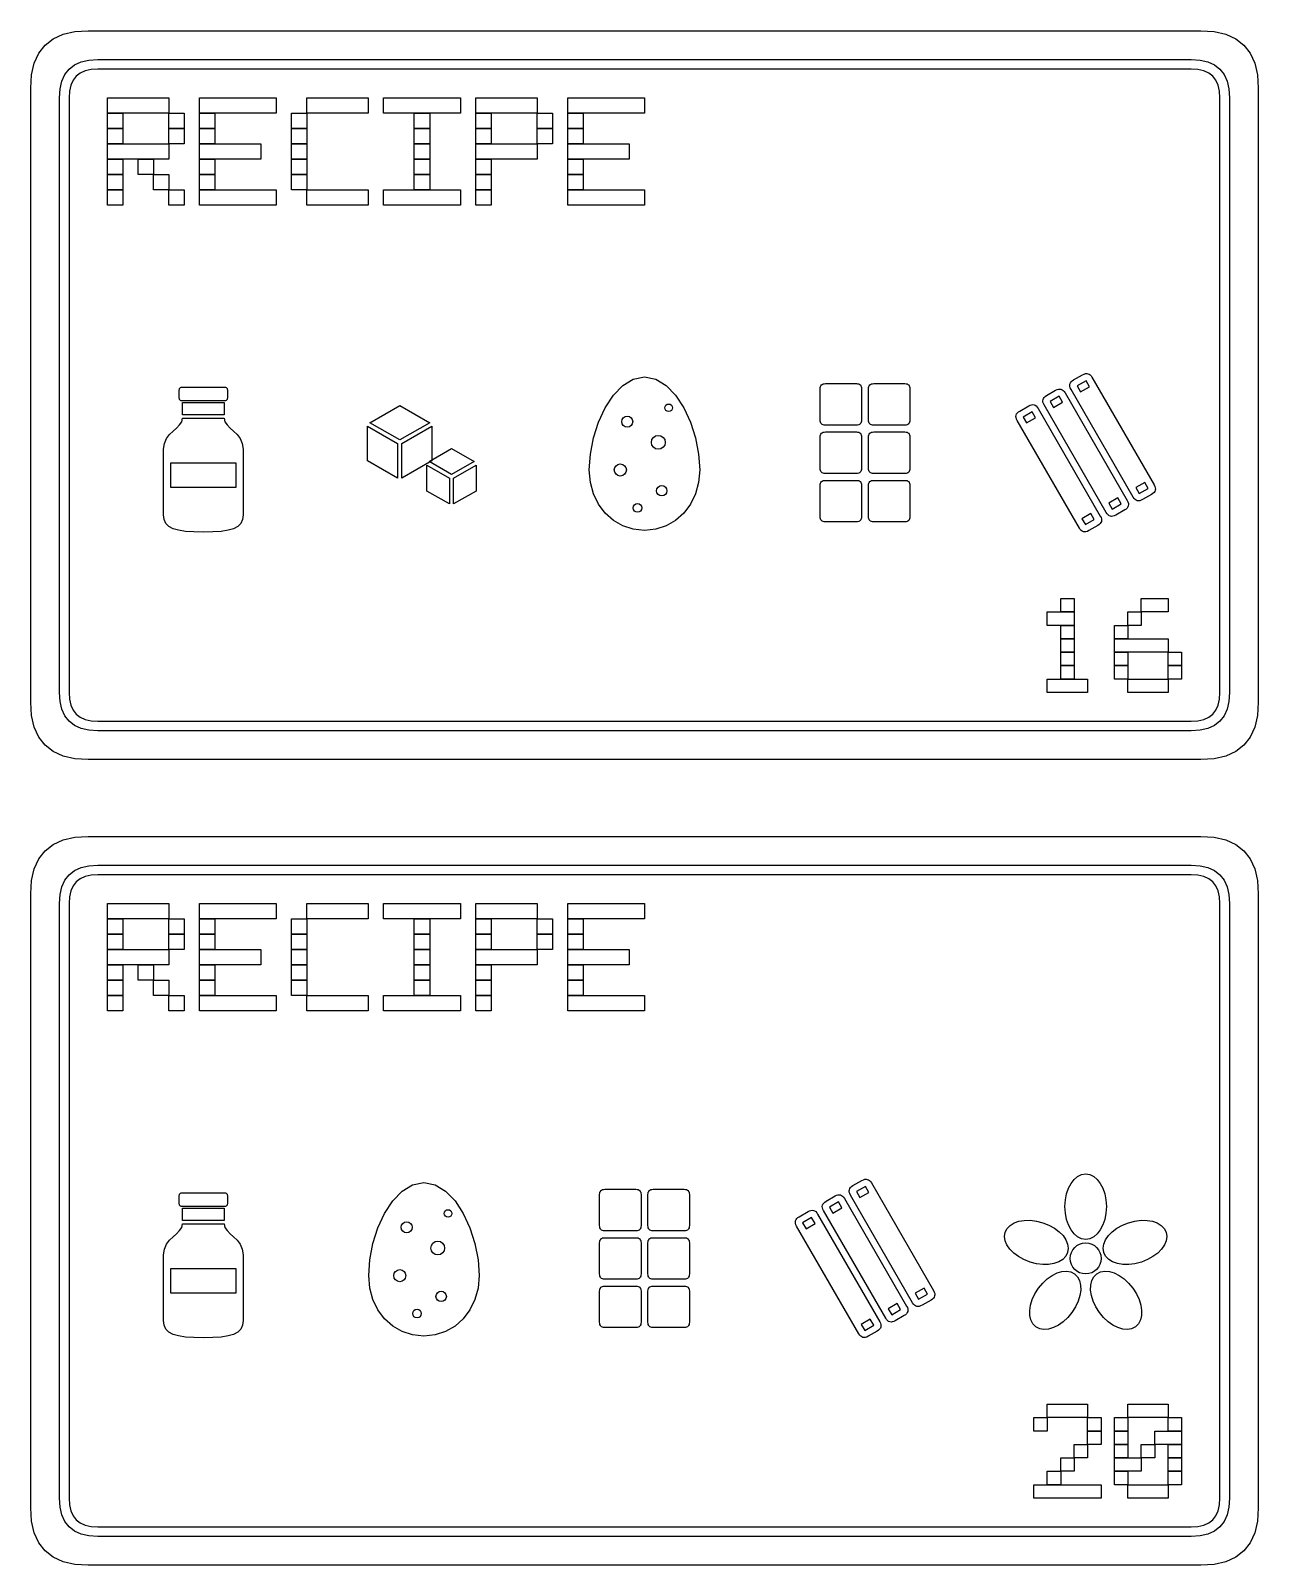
# Model space of a CAD drawing. Extents: x 4 to 272, y 4 to 252.
# Drawn here: x 208 to 272, y 46 to 126 of the extents above; entities that cross this region are included whole.
import ezdxf

# ---------------------------------------------------------------- set-up
doc = ezdxf.new("R2010")
doc.units = 0
doc.layers.add('CUT', color=1, linetype='CONTINUOUS')
doc.layers.add('RASTER', color=7, linetype='CONTINUOUS')

msp = doc.modelspace()

# ---------------------------------------------------------------- linework, layer by layer
at = {"layer": 'CUT'}
for points in [[(208, 123), (208.047, 123.703), (208.188, 124.313), (208.422, 124.828), (208.75, 125.25), (209.172, 125.578), (209.688, 125.813), (210.297, 125.953), (211, 126), (269, 126), (269.703, 125.953), (270.313, 125.813), (270.828, 125.578), (271.25, 125.25), (271.578, 124.828), (271.813, 124.313), (271.953, 123.703), (272, 123), (272, 91), (271.953, 90.297), (271.813, 89.688), (271.578, 89.172), (271.25, 88.75), (270.828, 88.422), (270.313, 88.188), (269.703, 88.047), (269, 88), (211, 88), (210.297, 88.047), (209.688, 88.188), (209.172, 88.422), (208.75, 88.75), (208.422, 89.172), (208.188, 89.688), (208.047, 90.297), (208, 91)], [(208, 81), (208.047, 81.703), (208.188, 82.313), (208.422, 82.828), (208.75, 83.25), (209.172, 83.578), (209.688, 83.813), (210.297, 83.953), (211, 84), (269, 84), (269.703, 83.953), (270.313, 83.813), (270.828, 83.578), (271.25, 83.25), (271.578, 82.828), (271.813, 82.313), (271.953, 81.703), (272, 81), (272, 49), (271.953, 48.297), (271.813, 47.688), (271.578, 47.172), (271.25, 46.75), (270.828, 46.422), (270.313, 46.188), (269.703, 46.047), (269, 46), (211, 46), (210.297, 46.047), (209.688, 46.188), (209.172, 46.422), (208.75, 46.75), (208.422, 47.172), (208.188, 47.688), (208.047, 48.297), (208, 49)]]:
    msp.add_lwpolyline(points, close=True, dxfattribs=at)
at = {"layer": 'RASTER'}
for points in [[(209.5, 122.5), (209.531, 122.969), (209.625, 123.375), (209.781, 123.719), (210, 124), (210.281, 124.219), (210.625, 124.375), (211.031, 124.469), (211.5, 124.5), (268.5, 124.5), (268.969, 124.469), (269.375, 124.375), (269.719, 124.219), (270, 124), (270.219, 123.719), (270.375, 123.375), (270.469, 122.969), (270.5, 122.5), (270.5, 91.5), (270.469, 91.031), (270.375, 90.625), (270.219, 90.281), (270, 90), (269.719, 89.781), (269.375, 89.625), (268.969, 89.531), (268.5, 89.5), (211.5, 89.5), (211.031, 89.531), (210.625, 89.625), (210.281, 89.781), (210, 90), (209.781, 90.281), (209.625, 90.625), (209.531, 91.031), (209.5, 91.5)], [(210, 122.5), (210, 91.5), (210.023, 91.148), (210.094, 90.844), (210.211, 90.586), (210.375, 90.375), (210.586, 90.211), (210.844, 90.094), (211.148, 90.023), (211.5, 90), (268.5, 90), (268.852, 90.023), (269.156, 90.094), (269.414, 90.211), (269.625, 90.375), (269.789, 90.586), (269.906, 90.844), (269.977, 91.148), (270, 91.5), (270, 122.5), (269.977, 122.852), (269.906, 123.156), (269.789, 123.414), (269.625, 123.625), (269.414, 123.789), (269.156, 123.906), (268.852, 123.977), (268.5, 124), (211.5, 124), (211.148, 123.977), (210.844, 123.906), (210.586, 123.789), (210.375, 123.625), (210.211, 123.414), (210.094, 123.156), (210.023, 122.852), (210, 122.5)], [(212, 122.5), (215.2, 122.5), (215.2, 121.7), (212, 121.7)], [(216.8, 122.5), (220.8, 122.5), (220.8, 121.7), (216.8, 121.7)], [(222.4, 122.5), (225.6, 122.5), (225.6, 121.7), (222.4, 121.7)], [(226.4, 122.5), (230.4, 122.5), (230.4, 121.7), (226.4, 121.7)], [(231.2, 122.5), (234.4, 122.5), (234.4, 121.7), (231.2, 121.7)], [(236, 122.5), (240, 122.5), (240, 121.7), (236, 121.7)], [(212, 121.7), (212.8, 121.7), (212.8, 120.9), (212, 120.9)], [(215.2, 121.7), (216, 121.7), (216, 120.9), (215.2, 120.9)], [(216.8, 121.7), (217.6, 121.7), (217.6, 120.9), (216.8, 120.9)], [(221.6, 121.7), (222.4, 121.7), (222.4, 120.9), (221.6, 120.9)], [(228, 121.7), (228.8, 121.7), (228.8, 120.9), (228, 120.9)], [(231.2, 121.7), (232, 121.7), (232, 120.9), (231.2, 120.9)], [(234.4, 121.7), (235.2, 121.7), (235.2, 120.9), (234.4, 120.9)], [(236, 121.7), (236.8, 121.7), (236.8, 120.9), (236, 120.9)], [(212, 120.9), (212.8, 120.9), (212.8, 120.1), (212, 120.1)], [(215.2, 120.9), (216, 120.9), (216, 120.1), (215.2, 120.1)], [(216.8, 120.9), (217.6, 120.9), (217.6, 120.1), (216.8, 120.1)], [(221.6, 120.9), (222.4, 120.9), (222.4, 120.1), (221.6, 120.1)], [(228, 120.9), (228.8, 120.9), (228.8, 120.1), (228, 120.1)], [(231.2, 120.9), (232, 120.9), (232, 120.1), (231.2, 120.1)], [(234.4, 120.9), (235.2, 120.9), (235.2, 120.1), (234.4, 120.1)], [(236, 120.9), (236.8, 120.9), (236.8, 120.1), (236, 120.1)], [(212, 120.1), (215.2, 120.1), (215.2, 119.3), (212, 119.3)], [(216.8, 120.1), (220, 120.1), (220, 119.3), (216.8, 119.3)], [(221.6, 120.1), (222.4, 120.1), (222.4, 119.3), (221.6, 119.3)], [(228, 120.1), (228.8, 120.1), (228.8, 119.3), (228, 119.3)], [(231.2, 120.1), (234.4, 120.1), (234.4, 119.3), (231.2, 119.3)], [(236, 120.1), (239.2, 120.1), (239.2, 119.3), (236, 119.3)], [(212, 119.3), (212.8, 119.3), (212.8, 118.5), (212, 118.5)], [(213.6, 119.3), (214.4, 119.3), (214.4, 118.5), (213.6, 118.5)], [(216.8, 119.3), (217.6, 119.3), (217.6, 118.5), (216.8, 118.5)], [(221.6, 119.3), (222.4, 119.3), (222.4, 118.5), (221.6, 118.5)], [(228, 119.3), (228.8, 119.3), (228.8, 118.5), (228, 118.5)], [(231.2, 119.3), (232, 119.3), (232, 118.5), (231.2, 118.5)], [(236, 119.3), (236.8, 119.3), (236.8, 118.5), (236, 118.5)], [(212, 118.5), (212.8, 118.5), (212.8, 117.7), (212, 117.7)], [(214.4, 118.5), (215.2, 118.5), (215.2, 117.7), (214.4, 117.7)], [(216.8, 118.5), (217.6, 118.5), (217.6, 117.7), (216.8, 117.7)], [(221.6, 118.5), (222.4, 118.5), (222.4, 117.7), (221.6, 117.7)], [(228, 118.5), (228.8, 118.5), (228.8, 117.7), (228, 117.7)], [(231.2, 118.5), (232, 118.5), (232, 117.7), (231.2, 117.7)], [(236, 118.5), (236.8, 118.5), (236.8, 117.7), (236, 117.7)], [(212, 117.7), (212.8, 117.7), (212.8, 116.9), (212, 116.9)], [(215.2, 117.7), (216, 117.7), (216, 116.9), (215.2, 116.9)], [(216.8, 117.7), (220.8, 117.7), (220.8, 116.9), (216.8, 116.9)], [(222.4, 117.7), (225.6, 117.7), (225.6, 116.9), (222.4, 116.9)], [(226.4, 117.7), (230.4, 117.7), (230.4, 116.9), (226.4, 116.9)], [(231.2, 117.7), (232, 117.7), (232, 116.9), (231.2, 116.9)], [(236, 117.7), (240, 117.7), (240, 116.9), (236, 116.9)], [(262.237, 107.301), (262.2, 107.377), (262.178, 107.449), (262.172, 107.516), (262.18, 107.58), (262.204, 107.639), (262.244, 107.694), (262.299, 107.746), (262.369, 107.793), (262.837, 108.063), (262.913, 108.1), (262.984, 108.122), (263.052, 108.129), (263.116, 108.12), (263.175, 108.096), (263.23, 108.056), (263.281, 108.001), (263.329, 107.931), (266.569, 102.319), (266.606, 102.243), (266.628, 102.171), (266.634, 102.104), (266.626, 102.04), (266.601, 101.981), (266.562, 101.926), (266.507, 101.874), (266.437, 101.827), (265.969, 101.557), (265.893, 101.52), (265.821, 101.498), (265.754, 101.491), (265.69, 101.5), (265.631, 101.524), (265.576, 101.564), (265.524, 101.619), (265.477, 101.689)], [(215.74, 107.24), (215.743, 107.282), (215.751, 107.319), (215.765, 107.35), (215.785, 107.375), (215.81, 107.395), (215.841, 107.409), (215.878, 107.417), (215.92, 107.42), (218.08, 107.42), (218.122, 107.417), (218.159, 107.409), (218.19, 107.395), (218.215, 107.375), (218.235, 107.35), (218.249, 107.319), (218.257, 107.282), (218.26, 107.24), (218.26, 106.88), (218.257, 106.838), (218.249, 106.801), (218.235, 106.77), (218.215, 106.745), (218.19, 106.725), (218.159, 106.711), (218.122, 106.703), (218.08, 106.7), (215.92, 106.7), (215.878, 106.703), (215.841, 106.711), (215.81, 106.725), (215.785, 106.745), (215.765, 106.77), (215.751, 106.801), (215.743, 106.838), (215.74, 106.88)], [(240, 107.96), (240.589, 107.84), (241.133, 107.504), (241.623, 106.992), (242.048, 106.34), (242.396, 105.587), (242.658, 104.771), (242.823, 103.929), (242.88, 103.1), (242.823, 102.448), (242.658, 101.848), (242.396, 101.312), (242.048, 100.85), (241.623, 100.472), (241.133, 100.189), (240.589, 100.012), (240, 99.95), (239.411, 100.012), (238.867, 100.189), (238.377, 100.472), (237.953, 100.85), (237.604, 101.312), (237.342, 101.848), (237.177, 102.448), (237.12, 103.1), (237.177, 103.929), (237.342, 104.771), (237.604, 105.587), (237.953, 106.34), (238.377, 106.992), (238.867, 107.504), (239.411, 107.84), (240, 107.96)], [(249.16, 107.33), (249.164, 107.393), (249.177, 107.448), (249.198, 107.495), (249.228, 107.532), (249.265, 107.562), (249.312, 107.583), (249.367, 107.596), (249.43, 107.6), (251.05, 107.6), (251.113, 107.596), (251.168, 107.583), (251.215, 107.562), (251.253, 107.532), (251.282, 107.495), (251.303, 107.448), (251.316, 107.393), (251.32, 107.33), (251.32, 105.71), (251.316, 105.647), (251.303, 105.592), (251.282, 105.545), (251.252, 105.508), (251.215, 105.478), (251.168, 105.457), (251.113, 105.444), (251.05, 105.44), (249.43, 105.44), (249.367, 105.444), (249.312, 105.457), (249.265, 105.478), (249.228, 105.508), (249.198, 105.545), (249.177, 105.592), (249.164, 105.647), (249.16, 105.71)], [(251.68, 107.33), (251.684, 107.393), (251.697, 107.448), (251.718, 107.495), (251.748, 107.532), (251.785, 107.562), (251.832, 107.583), (251.887, 107.596), (251.95, 107.6), (253.57, 107.6), (253.633, 107.596), (253.688, 107.583), (253.735, 107.562), (253.772, 107.532), (253.802, 107.495), (253.823, 107.448), (253.836, 107.393), (253.84, 107.33), (253.84, 105.71), (253.836, 105.647), (253.823, 105.592), (253.802, 105.545), (253.773, 105.508), (253.735, 105.478), (253.688, 105.457), (253.633, 105.444), (253.57, 105.44), (251.95, 105.44), (251.887, 105.444), (251.832, 105.457), (251.785, 105.478), (251.748, 105.508), (251.718, 105.545), (251.697, 105.592), (251.684, 105.647), (251.68, 105.71)], [(260.834, 106.491), (260.797, 106.567), (260.775, 106.639), (260.769, 106.706), (260.777, 106.77), (260.802, 106.829), (260.841, 106.884), (260.896, 106.936), (260.966, 106.983), (261.434, 107.253), (261.51, 107.29), (261.581, 107.312), (261.649, 107.319), (261.713, 107.31), (261.772, 107.286), (261.827, 107.246), (261.879, 107.191), (261.926, 107.121), (265.166, 101.509), (265.203, 101.433), (265.225, 101.361), (265.231, 101.294), (265.223, 101.23), (265.198, 101.171), (265.159, 101.116), (265.104, 101.064), (265.034, 101.017), (264.566, 100.747), (264.49, 100.71), (264.419, 100.688), (264.351, 100.681), (264.287, 100.69), (264.228, 100.714), (264.173, 100.754), (264.121, 100.809), (264.074, 100.879)], [(262.549, 107.481), (262.729, 107.169), (263.197, 107.439), (263.017, 107.751), (262.549, 107.481)], [(215.92, 106.61), (218.08, 106.61), (218.08, 105.98), (215.92, 105.98)], [(227.24, 106.466), (228.806, 105.566), (227.24, 104.666), (225.674, 105.566)], [(259.431, 105.681), (259.394, 105.757), (259.372, 105.829), (259.366, 105.896), (259.374, 105.96), (259.399, 106.019), (259.438, 106.074), (259.493, 106.126), (259.563, 106.173), (260.031, 106.443), (260.107, 106.48), (260.179, 106.502), (260.246, 106.509), (260.31, 106.5), (260.369, 106.476), (260.424, 106.436), (260.476, 106.381), (260.523, 106.311), (263.763, 100.699), (263.8, 100.623), (263.822, 100.551), (263.828, 100.484), (263.82, 100.42), (263.796, 100.361), (263.756, 100.306), (263.701, 100.254), (263.631, 100.207), (263.163, 99.937), (263.087, 99.9), (263.016, 99.878), (262.948, 99.871), (262.884, 99.88), (262.825, 99.904), (262.77, 99.944), (262.719, 99.999), (262.671, 100.069)], [(261.146, 106.671), (261.326, 106.359), (261.794, 106.629), (261.614, 106.941), (261.146, 106.671)], [(215.92, 105.8), (218.08, 105.8), (218.123, 105.612), (218.235, 105.446), (218.393, 105.287), (218.575, 105.125), (218.757, 104.946), (218.915, 104.737), (219.027, 104.486), (219.07, 104.18), (219.07, 100.76), (219.04, 100.515), (218.949, 100.316), (218.795, 100.159), (218.575, 100.04), (218.288, 99.955), (217.931, 99.899), (217.502, 99.869), (217, 99.86), (216.498, 99.869), (216.069, 99.899), (215.712, 99.955), (215.425, 100.04), (215.205, 100.159), (215.051, 100.316), (214.96, 100.515), (214.93, 100.76), (214.93, 104.18), (214.973, 104.486), (215.085, 104.737), (215.243, 104.946), (215.425, 105.125), (215.607, 105.287), (215.765, 105.446), (215.877, 105.612), (215.92, 105.8)], [(259.743, 105.861), (259.923, 105.549), (260.391, 105.819), (260.211, 106.131), (259.743, 105.861)], [(225.564, 105.377), (227.13, 104.477), (227.13, 102.677), (225.564, 103.577)], [(227.35, 104.477), (228.916, 105.377), (228.916, 103.577), (227.35, 102.677)], [(249.16, 104.81), (249.164, 104.873), (249.177, 104.928), (249.198, 104.975), (249.228, 105.012), (249.265, 105.042), (249.312, 105.063), (249.367, 105.076), (249.43, 105.08), (251.05, 105.08), (251.113, 105.076), (251.168, 105.063), (251.215, 105.042), (251.253, 105.012), (251.282, 104.975), (251.303, 104.928), (251.316, 104.873), (251.32, 104.81), (251.32, 103.19), (251.316, 103.127), (251.303, 103.072), (251.282, 103.025), (251.252, 102.988), (251.215, 102.958), (251.168, 102.937), (251.113, 102.924), (251.05, 102.92), (249.43, 102.92), (249.367, 102.924), (249.312, 102.937), (249.265, 102.958), (249.228, 102.988), (249.198, 103.025), (249.177, 103.072), (249.164, 103.127), (249.16, 103.19)], [(251.68, 104.81), (251.684, 104.873), (251.697, 104.928), (251.718, 104.975), (251.748, 105.012), (251.785, 105.042), (251.832, 105.063), (251.887, 105.076), (251.95, 105.08), (253.57, 105.08), (253.633, 105.076), (253.688, 105.063), (253.735, 105.042), (253.772, 105.012), (253.802, 104.975), (253.823, 104.928), (253.836, 104.873), (253.84, 104.81), (253.84, 103.19), (253.836, 103.127), (253.823, 103.072), (253.802, 103.025), (253.773, 102.988), (253.735, 102.958), (253.688, 102.937), (253.633, 102.924), (253.57, 102.92), (251.95, 102.92), (251.887, 102.924), (251.832, 102.937), (251.785, 102.958), (251.748, 102.988), (251.718, 103.025), (251.697, 103.072), (251.684, 103.127), (251.68, 103.19)], [(229.94, 104.216), (231.115, 103.541), (229.94, 102.866), (228.766, 103.541)], [(215.29, 103.46), (215.29, 102.2), (218.71, 102.2), (218.71, 103.46), (215.29, 103.46)], [(228.656, 103.352), (229.83, 102.677), (229.83, 101.327), (228.656, 102.002)], [(230.05, 102.677), (231.224, 103.352), (231.224, 102.002), (230.05, 101.327)], [(249.16, 102.29), (249.164, 102.353), (249.177, 102.408), (249.198, 102.455), (249.228, 102.492), (249.265, 102.522), (249.312, 102.543), (249.367, 102.556), (249.43, 102.56), (251.05, 102.56), (251.113, 102.556), (251.168, 102.543), (251.215, 102.522), (251.253, 102.493), (251.282, 102.455), (251.303, 102.408), (251.316, 102.353), (251.32, 102.29), (251.32, 100.67), (251.316, 100.607), (251.303, 100.552), (251.282, 100.505), (251.252, 100.468), (251.215, 100.438), (251.168, 100.417), (251.113, 100.404), (251.05, 100.4), (249.43, 100.4), (249.367, 100.404), (249.312, 100.417), (249.265, 100.438), (249.228, 100.468), (249.198, 100.505), (249.177, 100.552), (249.164, 100.607), (249.16, 100.67)], [(251.68, 102.29), (251.684, 102.353), (251.697, 102.408), (251.718, 102.455), (251.748, 102.492), (251.785, 102.522), (251.832, 102.543), (251.887, 102.556), (251.95, 102.56), (253.57, 102.56), (253.633, 102.556), (253.688, 102.543), (253.735, 102.522), (253.772, 102.493), (253.802, 102.455), (253.823, 102.408), (253.836, 102.353), (253.84, 102.29), (253.84, 100.67), (253.836, 100.607), (253.823, 100.552), (253.802, 100.505), (253.773, 100.468), (253.735, 100.438), (253.688, 100.417), (253.633, 100.404), (253.57, 100.4), (251.95, 100.4), (251.887, 100.404), (251.832, 100.417), (251.785, 100.438), (251.748, 100.468), (251.718, 100.505), (251.697, 100.552), (251.684, 100.607), (251.68, 100.67)], [(265.609, 102.181), (265.789, 101.869), (266.257, 102.139), (266.077, 102.451), (265.609, 102.181)], [(264.206, 101.371), (264.386, 101.059), (264.854, 101.329), (264.674, 101.641), (264.206, 101.371)], [(262.803, 100.561), (262.983, 100.249), (263.451, 100.519), (263.271, 100.831), (262.803, 100.561)], [(261.7, 96.4), (262.4, 96.4), (262.4, 95.7), (261.7, 95.7)], [(265.9, 96.4), (267.3, 96.4), (267.3, 95.7), (265.9, 95.7)], [(261, 95.7), (262.4, 95.7), (262.4, 95), (261, 95)], [(265.2, 95.7), (265.9, 95.7), (265.9, 95), (265.2, 95)], [(261.7, 95), (262.4, 95), (262.4, 94.3), (261.7, 94.3)], [(264.5, 95), (265.2, 95), (265.2, 94.3), (264.5, 94.3)], [(261.7, 94.3), (262.4, 94.3), (262.4, 93.6), (261.7, 93.6)], [(264.5, 94.3), (267.3, 94.3), (267.3, 93.6), (264.5, 93.6)], [(261.7, 93.6), (262.4, 93.6), (262.4, 92.9), (261.7, 92.9)], [(261.7, 92.9), (262.4, 92.9), (262.4, 92.2), (261.7, 92.2)], [(264.5, 93.6), (265.2, 93.6), (265.2, 92.9), (264.5, 92.9)], [(264.5, 92.9), (265.2, 92.9), (265.2, 92.2), (264.5, 92.2)], [(267.3, 93.6), (268, 93.6), (268, 92.9), (267.3, 92.9)], [(267.3, 92.9), (268, 92.9), (268, 92.2), (267.3, 92.2)], [(261, 92.2), (263.1, 92.2), (263.1, 91.5), (261, 91.5)], [(265.2, 92.2), (267.3, 92.2), (267.3, 91.5), (265.2, 91.5)], [(209.5, 80.5), (209.531, 80.969), (209.625, 81.375), (209.781, 81.719), (210, 82), (210.281, 82.219), (210.625, 82.375), (211.031, 82.469), (211.5, 82.5), (268.5, 82.5), (268.969, 82.469), (269.375, 82.375), (269.719, 82.219), (270, 82), (270.219, 81.719), (270.375, 81.375), (270.469, 80.969), (270.5, 80.5), (270.5, 49.5), (270.469, 49.031), (270.375, 48.625), (270.219, 48.281), (270, 48), (269.719, 47.781), (269.375, 47.625), (268.969, 47.531), (268.5, 47.5), (211.5, 47.5), (211.031, 47.531), (210.625, 47.625), (210.281, 47.781), (210, 48), (209.781, 48.281), (209.625, 48.625), (209.531, 49.031), (209.5, 49.5)], [(210, 80.5), (210, 49.5), (210.023, 49.148), (210.094, 48.844), (210.211, 48.586), (210.375, 48.375), (210.586, 48.211), (210.844, 48.094), (211.148, 48.023), (211.5, 48), (268.5, 48), (268.852, 48.023), (269.156, 48.094), (269.414, 48.211), (269.625, 48.375), (269.789, 48.586), (269.906, 48.844), (269.977, 49.148), (270, 49.5), (270, 80.5), (269.977, 80.852), (269.906, 81.156), (269.789, 81.414), (269.625, 81.625), (269.414, 81.789), (269.156, 81.906), (268.852, 81.977), (268.5, 82), (211.5, 82), (211.148, 81.977), (210.844, 81.906), (210.586, 81.789), (210.375, 81.625), (210.211, 81.414), (210.094, 81.156), (210.023, 80.852), (210, 80.5)], [(212, 80.5), (215.2, 80.5), (215.2, 79.7), (212, 79.7)], [(216.8, 80.5), (220.8, 80.5), (220.8, 79.7), (216.8, 79.7)], [(222.4, 80.5), (225.6, 80.5), (225.6, 79.7), (222.4, 79.7)], [(226.4, 80.5), (230.4, 80.5), (230.4, 79.7), (226.4, 79.7)], [(231.2, 80.5), (234.4, 80.5), (234.4, 79.7), (231.2, 79.7)], [(236, 80.5), (240, 80.5), (240, 79.7), (236, 79.7)], [(212, 79.7), (212.8, 79.7), (212.8, 78.9), (212, 78.9)], [(215.2, 79.7), (216, 79.7), (216, 78.9), (215.2, 78.9)], [(216.8, 79.7), (217.6, 79.7), (217.6, 78.9), (216.8, 78.9)], [(221.6, 79.7), (222.4, 79.7), (222.4, 78.9), (221.6, 78.9)], [(228, 79.7), (228.8, 79.7), (228.8, 78.9), (228, 78.9)], [(231.2, 79.7), (232, 79.7), (232, 78.9), (231.2, 78.9)], [(234.4, 79.7), (235.2, 79.7), (235.2, 78.9), (234.4, 78.9)], [(236, 79.7), (236.8, 79.7), (236.8, 78.9), (236, 78.9)], [(212, 78.9), (212.8, 78.9), (212.8, 78.1), (212, 78.1)], [(215.2, 78.9), (216, 78.9), (216, 78.1), (215.2, 78.1)], [(216.8, 78.9), (217.6, 78.9), (217.6, 78.1), (216.8, 78.1)], [(221.6, 78.9), (222.4, 78.9), (222.4, 78.1), (221.6, 78.1)], [(228, 78.9), (228.8, 78.9), (228.8, 78.1), (228, 78.1)], [(231.2, 78.9), (232, 78.9), (232, 78.1), (231.2, 78.1)], [(234.4, 78.9), (235.2, 78.9), (235.2, 78.1), (234.4, 78.1)], [(236, 78.9), (236.8, 78.9), (236.8, 78.1), (236, 78.1)], [(212, 78.1), (215.2, 78.1), (215.2, 77.3), (212, 77.3)], [(216.8, 78.1), (220, 78.1), (220, 77.3), (216.8, 77.3)], [(221.6, 78.1), (222.4, 78.1), (222.4, 77.3), (221.6, 77.3)], [(228, 78.1), (228.8, 78.1), (228.8, 77.3), (228, 77.3)], [(231.2, 78.1), (234.4, 78.1), (234.4, 77.3), (231.2, 77.3)], [(236, 78.1), (239.2, 78.1), (239.2, 77.3), (236, 77.3)], [(212, 77.3), (212.8, 77.3), (212.8, 76.5), (212, 76.5)], [(213.6, 77.3), (214.4, 77.3), (214.4, 76.5), (213.6, 76.5)], [(216.8, 77.3), (217.6, 77.3), (217.6, 76.5), (216.8, 76.5)], [(221.6, 77.3), (222.4, 77.3), (222.4, 76.5), (221.6, 76.5)], [(228, 77.3), (228.8, 77.3), (228.8, 76.5), (228, 76.5)], [(231.2, 77.3), (232, 77.3), (232, 76.5), (231.2, 76.5)], [(236, 77.3), (236.8, 77.3), (236.8, 76.5), (236, 76.5)], [(212, 76.5), (212.8, 76.5), (212.8, 75.7), (212, 75.7)], [(214.4, 76.5), (215.2, 76.5), (215.2, 75.7), (214.4, 75.7)], [(216.8, 76.5), (217.6, 76.5), (217.6, 75.7), (216.8, 75.7)], [(221.6, 76.5), (222.4, 76.5), (222.4, 75.7), (221.6, 75.7)], [(228, 76.5), (228.8, 76.5), (228.8, 75.7), (228, 75.7)], [(231.2, 76.5), (232, 76.5), (232, 75.7), (231.2, 75.7)], [(236, 76.5), (236.8, 76.5), (236.8, 75.7), (236, 75.7)], [(212, 75.7), (212.8, 75.7), (212.8, 74.9), (212, 74.9)], [(215.2, 75.7), (216, 75.7), (216, 74.9), (215.2, 74.9)], [(216.8, 75.7), (220.8, 75.7), (220.8, 74.9), (216.8, 74.9)], [(222.4, 75.7), (225.6, 75.7), (225.6, 74.9), (222.4, 74.9)], [(226.4, 75.7), (230.4, 75.7), (230.4, 74.9), (226.4, 74.9)], [(231.2, 75.7), (232, 75.7), (232, 74.9), (231.2, 74.9)], [(236, 75.7), (240, 75.7), (240, 74.9), (236, 74.9)], [(264.08, 64.7), (264.058, 64.355), (263.995, 64.034), (263.896, 63.744), (263.764, 63.491), (263.604, 63.282), (263.42, 63.124), (263.218, 63.025), (263, 62.99), (262.782, 63.025), (262.58, 63.124), (262.396, 63.282), (262.236, 63.491), (262.104, 63.744), (262.005, 64.034), (261.942, 64.355), (261.92, 64.7), (261.942, 65.045), (262.005, 65.366), (262.104, 65.656), (262.236, 65.909), (262.396, 66.118), (262.58, 66.276), (262.782, 66.375), (263, 66.41), (263.218, 66.375), (263.42, 66.276), (263.604, 66.118), (263.764, 65.909), (263.896, 65.656), (263.995, 65.366), (264.058, 65.045), (264.08, 64.7)], [(228.5, 65.96), (229.089, 65.84), (229.633, 65.504), (230.123, 64.992), (230.548, 64.34), (230.896, 63.587), (231.158, 62.771), (231.323, 61.929), (231.38, 61.1), (231.323, 60.448), (231.158, 59.848), (230.896, 59.312), (230.548, 58.85), (230.123, 58.472), (229.633, 58.189), (229.089, 58.012), (228.5, 57.95), (227.911, 58.012), (227.367, 58.189), (226.877, 58.472), (226.453, 58.85), (226.104, 59.312), (225.842, 59.848), (225.677, 60.448), (225.62, 61.1), (225.677, 61.929), (225.842, 62.771), (226.104, 63.587), (226.453, 64.34), (226.877, 64.992), (227.367, 65.504), (227.911, 65.84), (228.5, 65.96)], [(250.737, 65.301), (250.7, 65.377), (250.678, 65.449), (250.672, 65.516), (250.68, 65.58), (250.704, 65.639), (250.744, 65.694), (250.799, 65.746), (250.869, 65.793), (251.337, 66.063), (251.413, 66.1), (251.484, 66.122), (251.552, 66.129), (251.616, 66.12), (251.675, 66.096), (251.73, 66.056), (251.781, 66.001), (251.829, 65.931), (255.069, 60.319), (255.106, 60.243), (255.128, 60.171), (255.134, 60.104), (255.126, 60.04), (255.101, 59.981), (255.062, 59.926), (255.007, 59.874), (254.937, 59.827), (254.469, 59.557), (254.393, 59.52), (254.321, 59.498), (254.254, 59.491), (254.19, 59.5), (254.131, 59.524), (254.076, 59.564), (254.024, 59.619), (253.977, 59.689)], [(251.049, 65.481), (251.229, 65.169), (251.697, 65.439), (251.517, 65.751), (251.049, 65.481)], [(215.74, 65.24), (215.743, 65.282), (215.751, 65.319), (215.765, 65.35), (215.785, 65.375), (215.81, 65.395), (215.841, 65.409), (215.878, 65.417), (215.92, 65.42), (218.08, 65.42), (218.122, 65.417), (218.159, 65.409), (218.19, 65.395), (218.215, 65.375), (218.235, 65.35), (218.249, 65.319), (218.257, 65.282), (218.26, 65.24), (218.26, 64.88), (218.257, 64.838), (218.249, 64.801), (218.235, 64.77), (218.215, 64.745), (218.19, 64.725), (218.159, 64.711), (218.122, 64.703), (218.08, 64.7), (215.92, 64.7), (215.878, 64.703), (215.841, 64.711), (215.81, 64.725), (215.785, 64.745), (215.765, 64.77), (215.751, 64.801), (215.743, 64.838), (215.74, 64.88)], [(237.66, 65.33), (237.664, 65.393), (237.677, 65.448), (237.698, 65.495), (237.728, 65.532), (237.765, 65.562), (237.812, 65.583), (237.867, 65.596), (237.93, 65.6), (239.55, 65.6), (239.613, 65.596), (239.668, 65.583), (239.715, 65.562), (239.753, 65.532), (239.782, 65.495), (239.803, 65.448), (239.816, 65.393), (239.82, 65.33), (239.82, 63.71), (239.816, 63.647), (239.803, 63.592), (239.782, 63.545), (239.752, 63.507), (239.715, 63.478), (239.668, 63.457), (239.613, 63.444), (239.55, 63.44), (237.93, 63.44), (237.867, 63.444), (237.812, 63.457), (237.765, 63.478), (237.728, 63.507), (237.698, 63.545), (237.677, 63.592), (237.664, 63.647), (237.66, 63.71)], [(240.18, 65.33), (240.184, 65.393), (240.197, 65.448), (240.218, 65.495), (240.248, 65.532), (240.285, 65.562), (240.332, 65.583), (240.387, 65.596), (240.45, 65.6), (242.07, 65.6), (242.133, 65.596), (242.188, 65.583), (242.235, 65.562), (242.272, 65.532), (242.302, 65.495), (242.323, 65.448), (242.336, 65.393), (242.34, 65.33), (242.34, 63.71), (242.336, 63.647), (242.323, 63.592), (242.302, 63.545), (242.273, 63.507), (242.235, 63.478), (242.188, 63.457), (242.133, 63.444), (242.07, 63.44), (240.45, 63.44), (240.387, 63.444), (240.332, 63.457), (240.285, 63.478), (240.248, 63.507), (240.218, 63.545), (240.197, 63.592), (240.184, 63.647), (240.18, 63.71)], [(249.334, 64.491), (249.297, 64.567), (249.275, 64.639), (249.269, 64.706), (249.277, 64.77), (249.302, 64.829), (249.341, 64.884), (249.396, 64.936), (249.466, 64.983), (249.934, 65.253), (250.01, 65.29), (250.081, 65.312), (250.149, 65.319), (250.213, 65.31), (250.272, 65.286), (250.327, 65.246), (250.379, 65.191), (250.426, 65.121), (253.666, 59.509), (253.703, 59.433), (253.725, 59.361), (253.731, 59.294), (253.723, 59.23), (253.698, 59.171), (253.659, 59.116), (253.604, 59.064), (253.534, 59.017), (253.066, 58.747), (252.99, 58.71), (252.919, 58.688), (252.851, 58.681), (252.787, 58.69), (252.728, 58.714), (252.673, 58.754), (252.621, 58.809), (252.574, 58.879)], [(249.646, 64.671), (249.826, 64.359), (250.294, 64.629), (250.114, 64.941), (249.646, 64.671)], [(215.92, 64.61), (218.08, 64.61), (218.08, 63.98), (215.92, 63.98)], [(247.931, 63.681), (247.894, 63.757), (247.872, 63.829), (247.866, 63.896), (247.874, 63.96), (247.899, 64.019), (247.938, 64.074), (247.993, 64.126), (248.063, 64.173), (248.531, 64.443), (248.607, 64.48), (248.679, 64.502), (248.746, 64.509), (248.81, 64.5), (248.869, 64.476), (248.924, 64.436), (248.976, 64.381), (249.023, 64.311), (252.263, 58.699), (252.3, 58.623), (252.322, 58.551), (252.328, 58.484), (252.32, 58.42), (252.296, 58.361), (252.256, 58.306), (252.201, 58.254), (252.131, 58.207), (251.663, 57.937), (251.587, 57.9), (251.516, 57.878), (251.448, 57.871), (251.384, 57.88), (251.325, 57.904), (251.27, 57.944), (251.219, 57.999), (251.171, 58.069)], [(248.243, 63.861), (248.423, 63.549), (248.891, 63.819), (248.711, 64.131), (248.243, 63.861)], [(215.92, 63.8), (218.08, 63.8), (218.123, 63.612), (218.235, 63.446), (218.393, 63.287), (218.575, 63.125), (218.757, 62.946), (218.915, 62.737), (219.027, 62.486), (219.07, 62.18), (219.07, 58.76), (219.04, 58.515), (218.949, 58.316), (218.795, 58.159), (218.575, 58.04), (218.288, 57.955), (217.931, 57.899), (217.502, 57.869), (217, 57.86), (216.498, 57.869), (216.069, 57.899), (215.712, 57.955), (215.425, 58.04), (215.205, 58.159), (215.051, 58.316), (214.96, 58.515), (214.93, 58.76), (214.93, 62.18), (214.973, 62.486), (215.085, 62.737), (215.243, 62.946), (215.425, 63.125), (215.607, 63.287), (215.765, 63.446), (215.877, 63.612), (215.92, 63.8)], [(260.766, 63.861), (261.087, 63.734), (261.373, 63.575), (261.618, 63.391), (261.818, 63.187), (261.967, 62.97), (262.061, 62.747), (262.093, 62.524), (262.058, 62.306), (261.958, 62.11), (261.801, 61.948), (261.594, 61.822), (261.346, 61.734), (261.065, 61.687), (260.758, 61.682), (260.433, 61.722), (260.098, 61.807), (259.777, 61.935), (259.492, 62.094), (259.246, 62.278), (259.046, 62.482), (258.897, 62.698), (258.804, 62.921), (258.772, 63.145), (258.806, 63.363), (258.906, 63.559), (259.064, 63.721), (259.27, 63.847), (259.518, 63.934), (259.8, 63.982), (260.107, 63.986), (260.431, 63.947), (260.766, 63.861)], [(265.902, 61.807), (265.567, 61.722), (265.242, 61.682), (264.935, 61.687), (264.654, 61.734), (264.406, 61.822), (264.199, 61.948), (264.042, 62.11), (263.942, 62.306), (263.907, 62.524), (263.939, 62.747), (264.033, 62.97), (264.182, 63.187), (264.382, 63.391), (264.627, 63.575), (264.913, 63.734), (265.234, 63.861), (265.569, 63.947), (265.893, 63.986), (266.2, 63.982), (266.482, 63.934), (266.73, 63.847), (266.936, 63.721), (267.094, 63.559), (267.194, 63.363), (267.228, 63.145), (267.196, 62.921), (267.103, 62.698), (266.954, 62.482), (266.754, 62.278), (266.508, 62.094), (266.223, 61.935), (265.902, 61.807)], [(237.66, 62.81), (237.664, 62.873), (237.677, 62.928), (237.698, 62.975), (237.728, 63.012), (237.765, 63.042), (237.812, 63.063), (237.867, 63.076), (237.93, 63.08), (239.55, 63.08), (239.613, 63.076), (239.668, 63.063), (239.715, 63.042), (239.753, 63.012), (239.782, 62.975), (239.803, 62.928), (239.816, 62.873), (239.82, 62.81), (239.82, 61.19), (239.816, 61.127), (239.803, 61.072), (239.782, 61.025), (239.752, 60.988), (239.715, 60.958), (239.668, 60.937), (239.613, 60.924), (239.55, 60.92), (237.93, 60.92), (237.867, 60.924), (237.812, 60.937), (237.765, 60.958), (237.728, 60.988), (237.698, 61.025), (237.677, 61.072), (237.664, 61.127), (237.66, 61.19)], [(240.18, 62.81), (240.184, 62.873), (240.197, 62.928), (240.218, 62.975), (240.248, 63.012), (240.285, 63.042), (240.332, 63.063), (240.387, 63.076), (240.45, 63.08), (242.07, 63.08), (242.133, 63.076), (242.188, 63.063), (242.235, 63.042), (242.272, 63.012), (242.302, 62.975), (242.323, 62.928), (242.336, 62.873), (242.34, 62.81), (242.34, 61.19), (242.336, 61.127), (242.323, 61.072), (242.302, 61.025), (242.273, 60.988), (242.235, 60.958), (242.188, 60.937), (242.133, 60.924), (242.07, 60.92), (240.45, 60.92), (240.387, 60.924), (240.332, 60.937), (240.285, 60.958), (240.248, 60.988), (240.218, 61.025), (240.197, 61.072), (240.184, 61.127), (240.18, 61.19)], [(215.29, 61.46), (215.29, 60.2), (218.71, 60.2), (218.71, 61.46), (215.29, 61.46)], [(260.539, 60.45), (260.76, 60.716), (260.999, 60.939), (261.25, 61.116), (261.506, 61.243), (261.758, 61.318), (261.999, 61.337), (262.222, 61.299), (262.418, 61.199), (262.574, 61.043), (262.679, 60.843), (262.735, 60.608), (262.742, 60.345), (262.699, 60.063), (262.609, 59.769), (262.472, 59.473), (262.287, 59.181), (262.066, 58.915), (261.827, 58.692), (261.576, 58.516), (261.32, 58.389), (261.068, 58.314), (260.827, 58.294), (260.604, 58.332), (260.408, 58.432), (260.252, 58.588), (260.147, 58.788), (260.091, 59.023), (260.084, 59.286), (260.126, 59.569), (260.217, 59.862), (260.354, 60.159), (260.539, 60.45)], [(263.713, 59.181), (263.528, 59.473), (263.391, 59.769), (263.301, 60.063), (263.258, 60.345), (263.265, 60.608), (263.321, 60.843), (263.426, 61.043), (263.582, 61.199), (263.778, 61.299), (264.001, 61.337), (264.242, 61.318), (264.494, 61.243), (264.75, 61.116), (265.001, 60.939), (265.24, 60.716), (265.461, 60.45), (265.646, 60.159), (265.783, 59.862), (265.874, 59.569), (265.916, 59.286), (265.909, 59.023), (265.853, 58.788), (265.748, 58.588), (265.592, 58.432), (265.396, 58.332), (265.173, 58.294), (264.932, 58.314), (264.68, 58.389), (264.424, 58.516), (264.173, 58.692), (263.934, 58.915), (263.713, 59.181)], [(237.66, 60.29), (237.664, 60.353), (237.677, 60.408), (237.698, 60.455), (237.728, 60.493), (237.765, 60.522), (237.812, 60.543), (237.867, 60.556), (237.93, 60.56), (239.55, 60.56), (239.613, 60.556), (239.668, 60.543), (239.715, 60.522), (239.753, 60.493), (239.782, 60.455), (239.803, 60.408), (239.816, 60.353), (239.82, 60.29), (239.82, 58.67), (239.816, 58.607), (239.803, 58.552), (239.782, 58.505), (239.752, 58.468), (239.715, 58.438), (239.668, 58.417), (239.613, 58.404), (239.55, 58.4), (237.93, 58.4), (237.867, 58.404), (237.812, 58.417), (237.765, 58.438), (237.728, 58.468), (237.698, 58.505), (237.677, 58.552), (237.664, 58.607), (237.66, 58.67)], [(240.18, 60.29), (240.184, 60.353), (240.197, 60.408), (240.218, 60.455), (240.248, 60.493), (240.285, 60.522), (240.332, 60.543), (240.387, 60.556), (240.45, 60.56), (242.07, 60.56), (242.133, 60.556), (242.188, 60.543), (242.235, 60.522), (242.272, 60.493), (242.302, 60.455), (242.323, 60.408), (242.336, 60.353), (242.34, 60.29), (242.34, 58.67), (242.336, 58.607), (242.323, 58.552), (242.302, 58.505), (242.273, 58.468), (242.235, 58.438), (242.188, 58.417), (242.133, 58.404), (242.07, 58.4), (240.45, 58.4), (240.387, 58.404), (240.332, 58.417), (240.285, 58.438), (240.248, 58.468), (240.218, 58.505), (240.197, 58.552), (240.184, 58.607), (240.18, 58.67)], [(254.109, 60.181), (254.289, 59.869), (254.757, 60.139), (254.577, 60.451), (254.109, 60.181)], [(252.706, 59.371), (252.886, 59.059), (253.354, 59.329), (253.174, 59.641), (252.706, 59.371)], [(251.303, 58.561), (251.483, 58.249), (251.951, 58.519), (251.771, 58.831), (251.303, 58.561)], [(261, 54.4), (263.1, 54.4), (263.1, 53.7), (261, 53.7)], [(265.2, 54.4), (267.3, 54.4), (267.3, 53.7), (265.2, 53.7)], [(260.3, 53.7), (261, 53.7), (261, 53), (260.3, 53)], [(263.1, 53.7), (263.8, 53.7), (263.8, 53), (263.1, 53)], [(264.5, 53.7), (265.2, 53.7), (265.2, 53), (264.5, 53)], [(267.3, 53.7), (268, 53.7), (268, 53), (267.3, 53)], [(263.1, 53), (263.8, 53), (263.8, 52.3), (263.1, 52.3)], [(264.5, 53), (265.2, 53), (265.2, 52.3), (264.5, 52.3)], [(266.6, 53), (268, 53), (268, 52.3), (266.6, 52.3)], [(262.4, 52.3), (263.1, 52.3), (263.1, 51.6), (262.4, 51.6)], [(264.5, 52.3), (265.2, 52.3), (265.2, 51.6), (264.5, 51.6)], [(265.9, 52.3), (266.6, 52.3), (266.6, 51.6), (265.9, 51.6)], [(267.3, 52.3), (268, 52.3), (268, 51.6), (267.3, 51.6)], [(261.7, 51.6), (262.4, 51.6), (262.4, 50.9), (261.7, 50.9)], [(264.5, 51.6), (265.9, 51.6), (265.9, 50.9), (264.5, 50.9)], [(267.3, 51.6), (268, 51.6), (268, 50.9), (267.3, 50.9)], [(261, 50.9), (261.7, 50.9), (261.7, 50.2), (261, 50.2)], [(264.5, 50.9), (265.2, 50.9), (265.2, 50.2), (264.5, 50.2)], [(267.3, 50.9), (268, 50.9), (268, 50.2), (267.3, 50.2)], [(260.3, 50.2), (263.8, 50.2), (263.8, 49.5), (260.3, 49.5)], [(265.2, 50.2), (267.3, 50.2), (267.3, 49.5), (265.2, 49.5)]]:
    msp.add_lwpolyline(points, close=True, dxfattribs=at)
for centre, radius in [((241.26, 106.34), 0.198), ((239.1, 105.62), 0.288), ((240.72, 104.54), 0.36), ((238.74, 103.1), 0.315), ((240.9, 102.02), 0.27), ((239.64, 101.12), 0.225), ((229.76, 64.34), 0.198), ((227.6, 63.62), 0.288), ((229.22, 62.54), 0.36), ((263, 62), 0.81), ((227.24, 61.1), 0.315), ((229.4, 60.02), 0.27), ((228.14, 59.12), 0.225)]:
    msp.add_circle(centre, radius, dxfattribs=at)

doc.saveas('drawing.dxf')
